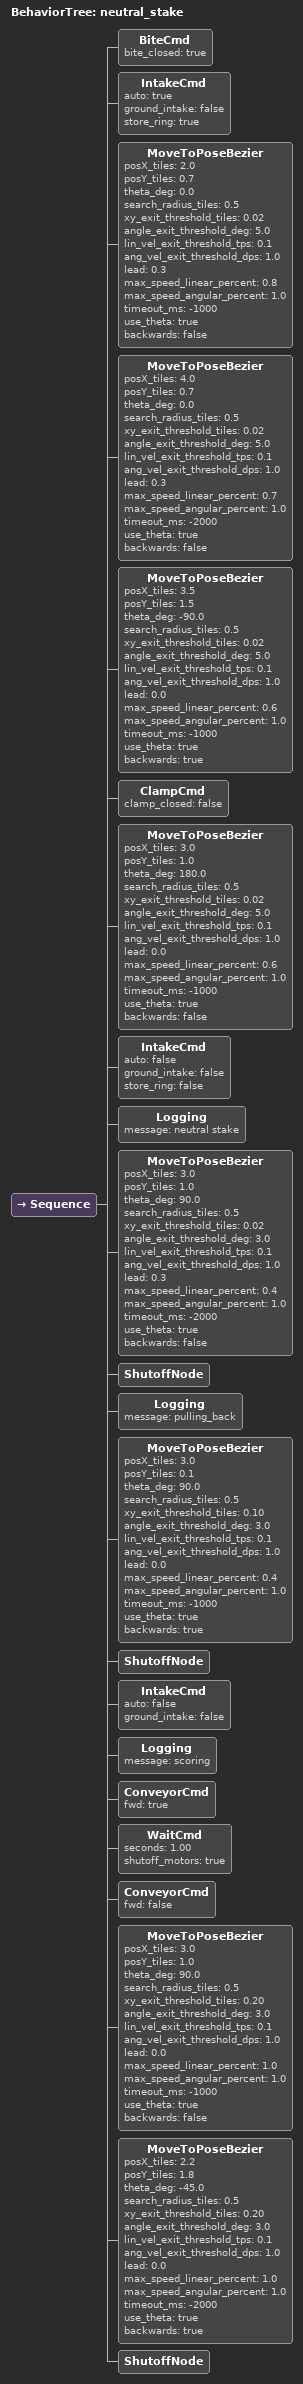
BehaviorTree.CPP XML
<?xml version="1.0" encoding="UTF-8"?>
<root BTCPP_format="4">
  <BehaviorTree ID="neutral_stake">
    <Sequence>
      <BiteCmd bite_closed="true"/>
      <IntakeCmd auto="true"
                 ground_intake="false"
                 store_ring="true"/>
      <MoveToPoseBezier  posX_tiles="2.0"
                 posY_tiles="0.7"
                 theta_deg="0.0"
                 search_radius_tiles="0.5"
                 xy_exit_threshold_tiles="0.02"
                 angle_exit_threshold_deg="5.0"
                 lin_vel_exit_threshold_tps="0.1"
                 ang_vel_exit_threshold_dps="1.0"
                 lead="0.3"
                 max_speed_linear_percent="0.8"
                 max_speed_angular_percent="1.0"
                 timeout_ms="-1000"
                 use_theta="true"
                 backwards="false"/>

      <MoveToPoseBezier  posX_tiles="4.0"
                          posY_tiles="0.7"
                          theta_deg="0.0"
                          search_radius_tiles="0.5"
                          xy_exit_threshold_tiles="0.02"
                          angle_exit_threshold_deg="5.0"
                          lin_vel_exit_threshold_tps="0.1"
                          ang_vel_exit_threshold_dps="1.0"
                          lead="0.3"
                          max_speed_linear_percent="0.7"
                          max_speed_angular_percent="1.0"
                          timeout_ms="-2000"
                          use_theta="true"
                          backwards="false"/>
      <MoveToPoseBezier  posX_tiles="3.5"
                          posY_tiles="1.5"
                          theta_deg="-90.0"
                          search_radius_tiles="0.5"
                          xy_exit_threshold_tiles="0.02"
                          angle_exit_threshold_deg="5.0"
                          lin_vel_exit_threshold_tps="0.1"
                          ang_vel_exit_threshold_dps="1.0"
                          lead="0.0"
                          max_speed_linear_percent="0.6"
                          max_speed_angular_percent="1.0"
                          timeout_ms="-1000"
                          use_theta="true"
                          backwards="true"/>
      <ClampCmd clamp_closed="false"/>
      <MoveToPoseBezier  posX_tiles="3.0"
                          posY_tiles="1.0"
                          theta_deg="180.0"
                          search_radius_tiles="0.5"
                          xy_exit_threshold_tiles="0.02"
                          angle_exit_threshold_deg="5.0"
                          lin_vel_exit_threshold_tps="0.1"
                          ang_vel_exit_threshold_dps="1.0"
                          lead="0.0"
                          max_speed_linear_percent="0.6"
                          max_speed_angular_percent="1.0"
                          timeout_ms="-1000"
                          use_theta="true"
                          backwards="false"/>
      <IntakeCmd auto="false"
                 ground_intake="false"
                 store_ring="false"/>
      <Logging message="neutral stake"/>
      <MoveToPoseBezier  posX_tiles="3.0"
                          posY_tiles="1.0"
                          theta_deg="90.0"
                          search_radius_tiles="0.5"
                          xy_exit_threshold_tiles="0.02"
                          angle_exit_threshold_deg="3.0"
                          lin_vel_exit_threshold_tps="0.1"
                          ang_vel_exit_threshold_dps="1.0"
                          lead="0.3"
                          max_speed_linear_percent="0.4"
                          max_speed_angular_percent="1.0"
                          timeout_ms="-2000"
                          use_theta="true"
                          backwards="false"/>
      <ShutoffNode/>
      <Logging message="pulling_back"/>
      <MoveToPoseBezier posX_tiles="3.0"
                            posY_tiles="0.1"
                            theta_deg="90.0"
                            search_radius_tiles="0.5"
                            xy_exit_threshold_tiles="0.10"
                            angle_exit_threshold_deg="3.0"
                            lin_vel_exit_threshold_tps="0.1"
                            ang_vel_exit_threshold_dps="1.0"
                            lead="0.0"
                            max_speed_linear_percent="0.4"
                            max_speed_angular_percent="1.0"
                            timeout_ms="-1000"
                            use_theta="true"
                            backwards="true"/>
      <ShutoffNode/>
      <IntakeCmd auto="false"
                 ground_intake="false"/>
      <Logging message="scoring"/>
      <ConveyorCmd fwd="true"/>
      <WaitCmd seconds="1.00"
                shutoff_motors="true"/>
      <ConveyorCmd fwd="false"/>

      <MoveToPoseBezier posX_tiles="3.0"
                            posY_tiles="1.0"
                            theta_deg="90.0"
                            search_radius_tiles="0.5"
                            xy_exit_threshold_tiles="0.20"
                            angle_exit_threshold_deg="3.0"
                            lin_vel_exit_threshold_tps="0.1"
                            ang_vel_exit_threshold_dps="1.0"
                            lead="0.0"
                            max_speed_linear_percent="1.0"
                            max_speed_angular_percent="1.0"
                            timeout_ms="-1000"
                            use_theta="true"
                            backwards="false"/>
      <MoveToPoseBezier posX_tiles="2.2"
                            posY_tiles="1.8"
                            theta_deg="-45.0"
                            search_radius_tiles="0.5"
                            xy_exit_threshold_tiles="0.20"
                            angle_exit_threshold_deg="3.0"
                            lin_vel_exit_threshold_tps="0.1"
                            ang_vel_exit_threshold_dps="1.0"
                            lead="0.0"
                            max_speed_linear_percent="1.0"
                            max_speed_angular_percent="1.0"
                            timeout_ms="-2000"
                            use_theta="true"
                            backwards="true"/>
      <ShutoffNode/>
    </Sequence>
  </BehaviorTree>

</root>
